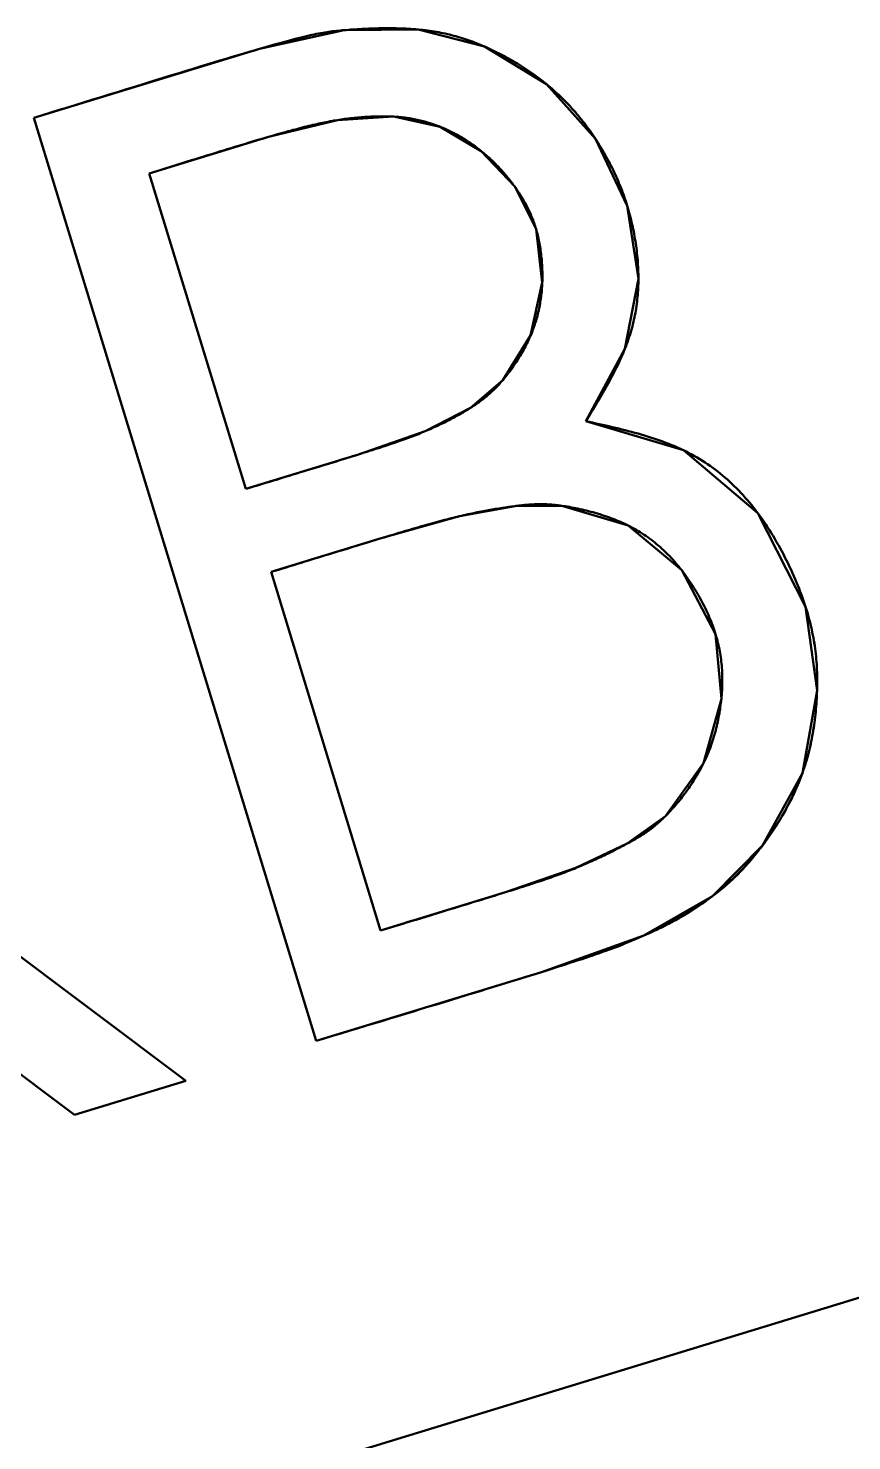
# Model space of a CAD drawing. Header units: millimetres. Extents: x -340 to 489, y -111 to 471.
# Drawn here: x 357.617 to 358.991, y -105.525 to -103.169 of the extents above; entities that cross this region are included whole.
import ezdxf

# ---------------------------------------------------------------- set-up
doc = ezdxf.new("R2010")
doc.units = ezdxf.units.MM
doc.header["$LTSCALE"] = 5
doc.linetypes.add('AUSGEZOGEN', pattern=[0])
doc.layers.add('Layer11', color=1, linetype='Continuous', true_color=0xff0000)

# ---------------------------------------------------------------- blocks, each defined once
blk = doc.blocks.new('ukb-logo_nNn015')
at = {"layer": 'Layer11', "color": 7, "linetype": 'AUSGEZOGEN', "lineweight": 50}
for p, q in [((358.1445, -103.1724), (358.0029, -103.2037)), ((358.268, -103.1713), (358.1445, -103.1724)), ((358.3788, -103.1999), (358.268, -103.1713)), ((358.0029, -103.2037), (357.6267, -103.3187)), ((358.4822, -103.2627), (358.3788, -103.1999)), ((358.5637, -103.3535), (358.4822, -103.2627)), ((347.8551, -108.6951), (365.4798, -103.3067)), ((357.6267, -103.3187), (358.0975, -104.8585)), ((357.6267, -103.3187), (358.0975, -104.8585)), ((358.0184, -103.3505), (358.1333, -103.3224)), ((358.1333, -103.3224), (358.2267, -103.3167)), ((358.2267, -103.3167), (358.3046, -103.3336)), ((358.3046, -103.3336), (358.3732, -103.3741)), ((357.8191, -103.4114), (358.0184, -103.3505)), ((358.6167, -103.4654), (358.5637, -103.3535)), ((358.3732, -103.3741), (358.4292, -103.4335)), ((357.9801, -103.9377), (357.8191, -103.4114)), ((357.8191, -103.4114), (357.9801, -103.9377)), ((358.4292, -103.4335), (358.4646, -103.5044)), ((358.6354, -103.5872), (358.6167, -103.4654)), ((358.4646, -103.5044), (358.475, -103.5935)), ((358.475, -103.5935), (358.4556, -103.6815)), ((358.6128, -103.7042), (358.6354, -103.5872)), ((358.4556, -103.6815), (358.4093, -103.756)), ((358.5478, -103.8247), (358.6128, -103.7042)), ((358.4093, -103.756), (358.3555, -103.8024)), ((358.3555, -103.8024), (358.2798, -103.8414)), ((358.7104, -103.8731), (358.5478, -103.8247)), ((358.2798, -103.8414), (358.1681, -103.8802)), ((358.1681, -103.8802), (357.9801, -103.9377)), ((358.8347, -103.9781), (358.7104, -103.8731)), ((358.3371, -103.9831), (358.4292, -103.9665)), ((358.4292, -103.9665), (358.5077, -103.9657)), ((358.5077, -103.9657), (358.6185, -103.9988)), ((358.206, -104.0201), (358.3371, -103.9831)), ((358.6185, -103.9988), (358.7076, -104.0733)), ((358.9143, -104.1343), (358.8347, -103.9781)), ((358.0224, -104.0762), (358.206, -104.0201)), ((358.2052, -104.6741), (358.0224, -104.0762)), ((358.0224, -104.0762), (358.2052, -104.6741)), ((358.7076, -104.0733), (358.7642, -104.1801)), ((358.9335, -104.2741), (358.9143, -104.1343)), ((358.7642, -104.1801), (358.7738, -104.2879)), ((358.9091, -104.4116), (358.9335, -104.2741)), ((358.7738, -104.2879), (358.744, -104.3953)), ((358.744, -104.3953), (358.6806, -104.4833)), ((358.8425, -104.5323), (358.9091, -104.4116)), ((356.9729, -104.44), (357.6944, -104.9818)), ((357.8803, -104.9249), (357.2835, -104.4788)), ((358.6806, -104.4833), (358.6169, -104.5292)), ((358.6169, -104.5292), (358.531, -104.57)), ((358.7588, -104.6171), (358.8425, -104.5323)), ((358.531, -104.57), (358.4134, -104.6105)), ((358.4134, -104.6105), (358.2052, -104.6741)), ((358.6447, -104.6825), (358.7588, -104.6171)), ((358.4737, -104.7435), (358.6447, -104.6825)), ((358.0975, -104.8585), (358.4737, -104.7435)), ((357.6944, -104.9818), (357.8803, -104.9249))]:
    blk.add_line(p, q, dxfattribs=at)
for points in [[(357.6267, -103.3187), (357.6409, -103.3144), (357.655, -103.31), (357.6691, -103.3056), (357.6831, -103.3013), (357.6971, -103.2969), (357.7111, -103.2926), (357.7249, -103.2883), (357.7387, -103.2841), (357.7524, -103.2798), (357.766, -103.2757), (357.7794, -103.2715), (357.7927, -103.2674), (357.8059, -103.2634), (357.8189, -103.2594), (357.8317, -103.2554), (357.8443, -103.2515), (357.8568, -103.2477), (357.869, -103.244), (357.881, -103.2403), (357.8927, -103.2367), (357.9042, -103.2332), (357.9155, -103.2298), (357.9265, -103.2265), (357.9372, -103.2233), (357.9476, -103.2201), (357.9576, -103.2171), (357.9674, -103.2142), (357.9768, -103.2114), (357.9859, -103.2087), (357.9946, -103.2062), (358.0029, -103.2037), (358.0109, -103.2014), (358.0185, -103.1992), (358.0257, -103.1972), (358.0326, -103.1952), (358.0392, -103.1934), (358.0454, -103.1917), (358.0514, -103.19), (358.057, -103.1885), (358.0624, -103.1871), (358.0676, -103.1858), (358.0725, -103.1845), (358.0772, -103.1834), (358.0817, -103.1823), (358.086, -103.1813), (358.0902, -103.1804), (358.0941, -103.1795), (358.0979, -103.1788), (358.1016, -103.178), (358.1052, -103.1774), (358.1087, -103.1768), (358.1121, -103.1762), (358.1154, -103.1757), (358.1186, -103.1752), (358.1218, -103.1748), (358.125, -103.1744), (358.1282, -103.174), (358.1314, -103.1736), (358.1346, -103.1733), (358.1378, -103.173), (358.1411, -103.1727), (358.1445, -103.1724), (358.1479, -103.1722), (358.1514, -103.1719), (358.1549, -103.1716), (358.1586, -103.1714), (358.1623, -103.1711), (358.166, -103.1709), (358.1698, -103.1707), (358.1737, -103.1705), (358.1776, -103.1703), (358.1816, -103.1701), (358.1856, -103.1699), (358.1896, -103.1698), (358.1937, -103.1696), (358.1978, -103.1695), (358.2019, -103.1694), (358.206, -103.1694), (358.2102, -103.1693), (358.2144, -103.1693), (358.2185, -103.1693), (358.2227, -103.1693), (358.2269, -103.1693), (358.2311, -103.1694), (358.2353, -103.1695), (358.2394, -103.1696), (358.2436, -103.1698), (358.2477, -103.1699), (358.2518, -103.1701), (358.2559, -103.1704), (358.26, -103.1707), (358.264, -103.171), (358.268, -103.1713), (358.2719, -103.1717), (358.2758, -103.1721), (358.2797, -103.1726), (358.2836, -103.173), (358.2874, -103.1736), (358.2911, -103.1741), (358.2949, -103.1747), (358.2986, -103.1754), (358.3022, -103.176), (358.3059, -103.1767), (358.3095, -103.1775), (358.3131, -103.1782), (358.3167, -103.179), (358.3202, -103.1799), (358.3238, -103.1808), (358.3273, -103.1817), (358.3308, -103.1826), (358.3343, -103.1836), (358.3377, -103.1847), (358.3412, -103.1857), (358.3446, -103.1868), (358.3481, -103.188), (358.3515, -103.1891), (358.3549, -103.1904), (358.3583, -103.1916), (358.3618, -103.1929), (358.3652, -103.1942), (358.3686, -103.1956), (358.372, -103.197), (358.3754, -103.1984), (358.3788, -103.1999), (358.3823, -103.2014), (358.3857, -103.2029), (358.3891, -103.2045), (358.3926, -103.2061), (358.396, -103.2078), (358.3994, -103.2095), (358.4029, -103.2112), (358.4063, -103.213), (358.4097, -103.2148), (358.4132, -103.2166), (358.4166, -103.2185), (358.42, -103.2204), (358.4234, -103.2223), (358.4268, -103.2243), (358.4302, -103.2263), (358.4336, -103.2283), (358.4369, -103.2304), (358.4403, -103.2325), (358.4436, -103.2346), (358.447, -103.2368), (358.4503, -103.239), (358.4536, -103.2412), (358.4568, -103.2435), (358.4601, -103.2458), (358.4633, -103.2481), (358.4665, -103.2505), (358.4697, -103.2529), (358.4729, -103.2553), (358.476, -103.2577), (358.4791, -103.2602), (358.4822, -103.2627), (358.4853, -103.2652), (358.4883, -103.2678), (358.4913, -103.2704), (358.4942, -103.273), (358.4972, -103.2756), (358.5001, -103.2783), (358.503, -103.281), (358.5058, -103.2837), (358.5087, -103.2865), (358.5115, -103.2893), (358.5142, -103.2921), (358.517, -103.2949), (358.5197, -103.2978), (358.5224, -103.3007), (358.525, -103.3036), (358.5276, -103.3065), (358.5302, -103.3095), (358.5328, -103.3125), (358.5354, -103.3155), (358.5379, -103.3185), (358.5404, -103.3216), (358.5428, -103.3247), (358.5452, -103.3278), (358.5476, -103.3309), (358.55, -103.3341), (358.5524, -103.3373), (358.5547, -103.3405), (358.557, -103.3437), (358.5592, -103.347), (358.5614, -103.3502), (358.5637, -103.3535), (358.5658, -103.3569), (358.568, -103.3602), (358.5701, -103.3636), (358.5722, -103.367), (358.5742, -103.3704), (358.5763, -103.3738), (358.5783, -103.3772), (358.5802, -103.3807), (358.5822, -103.3842), (358.5841, -103.3877), (358.586, -103.3912), (358.5878, -103.3948), (358.5896, -103.3983), (358.5914, -103.4019), (358.5932, -103.4055), (358.5949, -103.4091), (358.5966, -103.4128), (358.5982, -103.4164), (358.5999, -103.4201), (358.6015, -103.4238), (358.603, -103.4275), (358.6045, -103.4312), (358.606, -103.435), (358.6075, -103.4387), (358.6089, -103.4425), (358.6103, -103.4463), (358.6116, -103.4501), (358.613, -103.4539), (358.6142, -103.4577), (358.6155, -103.4615), (358.6167, -103.4654), (358.6179, -103.4693), (358.619, -103.4731), (358.6201, -103.477), (358.6212, -103.4809), (358.6222, -103.4848), (358.6232, -103.4888), (358.6241, -103.4927), (358.625, -103.4966), (358.6259, -103.5006), (358.6268, -103.5045), (358.6276, -103.5085), (358.6283, -103.5124), (358.629, -103.5164), (358.6297, -103.5203), (358.6304, -103.5243), (358.631, -103.5283), (358.6316, -103.5322), (358.6321, -103.5362), (358.6326, -103.5402), (358.633, -103.5441), (358.6334, -103.5481), (358.6338, -103.552), (358.6342, -103.556), (358.6344, -103.5599), (358.6347, -103.5638), (358.6349, -103.5678), (358.6351, -103.5717), (358.6352, -103.5756), (358.6353, -103.5795), (358.6354, -103.5833), (358.6354, -103.5872), (358.6353, -103.5911), (358.6353, -103.5949), (358.6351, -103.5988), (358.635, -103.6026), (358.6348, -103.6064), (358.6345, -103.6102), (358.6342, -103.614), (358.6339, -103.6178), (358.6335, -103.6216), (358.6331, -103.6253), (358.6326, -103.6291), (358.6321, -103.6329), (358.6316, -103.6366), (358.6309, -103.6404), (358.6303, -103.6441), (358.6296, -103.6479), (358.6288, -103.6516), (358.628, -103.6553), (358.6272, -103.6591), (358.6263, -103.6628), (358.6253, -103.6666), (358.6243, -103.6703), (358.6232, -103.6741), (358.6221, -103.6778), (358.621, -103.6816), (358.6197, -103.6853), (358.6185, -103.6891), (358.6171, -103.6929), (358.6158, -103.6967), (358.6143, -103.7004), (358.6128, -103.7042), (358.6113, -103.708), (358.6097, -103.7118), (358.608, -103.7157), (358.6063, -103.7195), (358.6046, -103.7233), (358.6028, -103.7272), (358.6009, -103.731), (358.5991, -103.7349), (358.5971, -103.7387), (358.5952, -103.7426), (358.5932, -103.7465), (358.5911, -103.7503), (358.589, -103.7542), (358.5869, -103.7581), (358.5848, -103.762), (358.5826, -103.7659), (358.5804, -103.7698), (358.5782, -103.7737), (358.576, -103.7776), (358.5737, -103.7815), (358.5714, -103.7854), (358.5691, -103.7894), (358.5668, -103.7933), (358.5644, -103.7972), (358.5621, -103.8011), (358.5597, -103.8051), (358.5574, -103.809), (358.555, -103.8129), (358.5526, -103.8168), (358.5502, -103.8208), (358.5478, -103.8247)], [(357.8191, -103.4114), (357.8263, -103.4092), (357.8334, -103.407), (357.8405, -103.4048), (357.8476, -103.4026), (357.8546, -103.4004), (357.8617, -103.3982), (357.8687, -103.396), (357.8757, -103.3938), (357.8827, -103.3917), (357.8896, -103.3895), (357.8965, -103.3874), (357.9033, -103.3853), (357.9101, -103.3832), (357.9168, -103.3811), (357.9235, -103.3791), (357.9301, -103.3771), (357.9366, -103.3751), (357.9431, -103.3731), (357.9494, -103.3711), (357.9557, -103.3692), (357.9619, -103.3673), (357.9681, -103.3655), (357.9741, -103.3637), (357.98, -103.3619), (357.9859, -103.3601), (357.9916, -103.3584), (357.9972, -103.3567), (358.0027, -103.3551), (358.008, -103.3535), (358.0133, -103.352), (358.0184, -103.3505), (358.0234, -103.349), (358.0282, -103.3476), (358.033, -103.3462), (358.0376, -103.3449), (358.0421, -103.3436), (358.0465, -103.3424), (358.0508, -103.3412), (358.0549, -103.3401), (358.059, -103.3389), (358.063, -103.3379), (358.0669, -103.3368), (358.0707, -103.3358), (358.0745, -103.3349), (358.0781, -103.3339), (358.0817, -103.333), (358.0852, -103.3322), (358.0887, -103.3313), (358.0921, -103.3305), (358.0955, -103.3298), (358.0988, -103.329), (358.102, -103.3283), (358.1053, -103.3276), (358.1085, -103.327), (358.1116, -103.3263), (358.1148, -103.3257), (358.1179, -103.3251), (358.121, -103.3245), (358.1241, -103.324), (358.1271, -103.3234), (358.1302, -103.3229), (358.1333, -103.3224), (358.1364, -103.322), (358.1394, -103.3215), (358.1425, -103.3211), (358.1456, -103.3206), (358.1487, -103.3202), (358.1518, -103.3198), (358.1549, -103.3195), (358.158, -103.3191), (358.1611, -103.3188), (358.1642, -103.3185), (358.1673, -103.3182), (358.1703, -103.3179), (358.1734, -103.3176), (358.1765, -103.3174), (358.1795, -103.3172), (358.1826, -103.317), (358.1856, -103.3168), (358.1887, -103.3166), (358.1917, -103.3165), (358.1947, -103.3164), (358.1977, -103.3163), (358.2007, -103.3162), (358.2036, -103.3162), (358.2066, -103.3162), (358.2095, -103.3162), (358.2124, -103.3162), (358.2153, -103.3163), (358.2182, -103.3163), (358.221, -103.3164), (358.2239, -103.3165), (358.2267, -103.3167), (358.2294, -103.3169), (358.2322, -103.3171), (358.2349, -103.3173), (358.2376, -103.3175), (358.2403, -103.3178), (358.243, -103.3181), (358.2456, -103.3184), (358.2483, -103.3188), (358.2509, -103.3191), (358.2535, -103.3195), (358.256, -103.32), (358.2586, -103.3204), (358.2611, -103.3209), (358.2637, -103.3214), (358.2662, -103.3219), (358.2687, -103.3224), (358.2711, -103.323), (358.2736, -103.3236), (358.276, -103.3242), (358.2785, -103.3249), (358.2809, -103.3255), (358.2833, -103.3262), (358.2857, -103.327), (358.2881, -103.3277), (358.2905, -103.3285), (358.2929, -103.3293), (358.2952, -103.3301), (358.2976, -103.3309), (358.2999, -103.3318), (358.3023, -103.3327), (358.3046, -103.3336), (358.307, -103.3346), (358.3093, -103.3355), (358.3116, -103.3365), (358.3139, -103.3375), (358.3162, -103.3386), (358.3185, -103.3397), (358.3208, -103.3407), (358.3231, -103.3419), (358.3254, -103.343), (358.3277, -103.3442), (358.3299, -103.3454), (358.3322, -103.3466), (358.3344, -103.3478), (358.3367, -103.3491), (358.3389, -103.3504), (358.3411, -103.3517), (358.3434, -103.353), (358.3456, -103.3544), (358.3478, -103.3557), (358.3499, -103.3571), (358.3521, -103.3586), (358.3543, -103.36), (358.3564, -103.3615), (358.3586, -103.363), (358.3607, -103.3645), (358.3628, -103.366), (358.3649, -103.3676), (358.367, -103.3692), (358.3691, -103.3708), (358.3712, -103.3724), (358.3732, -103.3741), (358.3753, -103.3757), (358.3773, -103.3774), (358.3793, -103.3792), (358.3813, -103.3809), (358.3833, -103.3827), (358.3853, -103.3844), (358.3873, -103.3862), (358.3892, -103.388), (358.3912, -103.3899), (358.3931, -103.3917), (358.395, -103.3936), (358.3969, -103.3955), (358.3987, -103.3974), (358.4006, -103.3993), (358.4024, -103.4012), (358.4042, -103.4032), (358.406, -103.4051), (358.4078, -103.4071), (358.4096, -103.4091), (358.4113, -103.411), (358.413, -103.413), (358.4147, -103.4151), (358.4164, -103.4171), (358.4181, -103.4191), (358.4197, -103.4212), (358.4214, -103.4232), (358.423, -103.4253), (358.4245, -103.4273), (358.4261, -103.4294), (358.4276, -103.4315), (358.4292, -103.4335), (358.4307, -103.4356), (358.4321, -103.4377), (358.4336, -103.4398), (358.435, -103.4419), (358.4364, -103.444), (358.4378, -103.4462), (358.4392, -103.4483), (358.4405, -103.4504), (358.4418, -103.4526), (358.4431, -103.4548), (358.4444, -103.4569), (358.4456, -103.4591), (358.4468, -103.4613), (358.448, -103.4636), (358.4492, -103.4658), (358.4503, -103.468), (358.4515, -103.4703), (358.4526, -103.4726), (358.4536, -103.4749), (358.4547, -103.4772), (358.4557, -103.4796), (358.4567, -103.482), (358.4577, -103.4843), (358.4586, -103.4868), (358.4596, -103.4892), (358.4605, -103.4917), (358.4613, -103.4941), (358.4622, -103.4967), (358.463, -103.4992), (358.4638, -103.5018), (358.4646, -103.5044), (358.4653, -103.507), (358.4661, -103.5096), (358.4668, -103.5123), (358.4674, -103.515), (358.4681, -103.5177), (358.4687, -103.5205), (358.4693, -103.5233), (358.4698, -103.5261), (358.4704, -103.5289), (358.4709, -103.5317), (358.4714, -103.5345), (358.4718, -103.5374), (358.4722, -103.5403), (358.4726, -103.5432), (358.473, -103.5461), (358.4734, -103.549), (358.4737, -103.552), (358.474, -103.5549), (358.4742, -103.5578), (358.4744, -103.5608), (358.4746, -103.5638), (358.4748, -103.5667), (358.4749, -103.5697), (358.475, -103.5727), (358.4751, -103.5756), (358.4752, -103.5786), (358.4752, -103.5816), (358.4752, -103.5846), (358.4751, -103.5875), (358.4751, -103.5905), (358.475, -103.5935), (358.4748, -103.5964), (358.4747, -103.5994), (358.4745, -103.6023), (358.4742, -103.6052), (358.474, -103.6082), (358.4737, -103.6111), (358.4734, -103.614), (358.473, -103.6169), (358.4726, -103.6198), (358.4722, -103.6227), (358.4717, -103.6256), (358.4713, -103.6284), (358.4707, -103.6313), (358.4702, -103.6342), (358.4696, -103.637), (358.469, -103.6399), (358.4683, -103.6427), (358.4676, -103.6455), (358.4669, -103.6484), (358.4662, -103.6512), (358.4654, -103.654), (358.4646, -103.6568), (358.4637, -103.6596), (358.4628, -103.6623), (358.4619, -103.6651), (358.4609, -103.6679), (358.4599, -103.6706), (358.4589, -103.6734), (358.4579, -103.6761), (358.4568, -103.6788), (358.4556, -103.6815), (358.4545, -103.6842), (358.4533, -103.6869), (358.452, -103.6896), (358.4507, -103.6923), (358.4494, -103.695), (358.4481, -103.6976), (358.4468, -103.7002), (358.4454, -103.7029), (358.444, -103.7054), (358.4425, -103.708), (358.4411, -103.7106), (358.4396, -103.7131), (358.4381, -103.7156), (358.4366, -103.7181), (358.4351, -103.7206), (358.4335, -103.723), (358.432, -103.7255), (358.4304, -103.7279), (358.4288, -103.7302), (358.4272, -103.7325), (358.4256, -103.7349), (358.424, -103.7371), (358.4224, -103.7394), (358.4207, -103.7416), (358.4191, -103.7437), (358.4175, -103.7459), (358.4158, -103.748), (358.4142, -103.75), (358.4125, -103.7521), (358.4109, -103.754), (358.4093, -103.756), (358.4077, -103.7579), (358.406, -103.7598), (358.4044, -103.7616), (358.4028, -103.7634), (358.4012, -103.7651), (358.3995, -103.7668), (358.3979, -103.7685), (358.3963, -103.7701), (358.3947, -103.7718), (358.393, -103.7734), (358.3914, -103.7749), (358.3897, -103.7764), (358.3881, -103.778), (358.3864, -103.7794), (358.3847, -103.7809), (358.383, -103.7823), (358.3813, -103.7838), (358.3796, -103.7852), (358.3779, -103.7865), (358.3761, -103.7879), (358.3744, -103.7893), (358.3726, -103.7906), (358.3708, -103.792), (358.3689, -103.7933), (358.3671, -103.7946), (358.3652, -103.7959), (358.3633, -103.7972), (358.3614, -103.7985), (358.3594, -103.7998), (358.3575, -103.8011), (358.3555, -103.8024), (358.3534, -103.8037), (358.3513, -103.805), (358.3492, -103.8062), (358.3471, -103.8075), (358.345, -103.8088), (358.3428, -103.8101), (358.3406, -103.8114), (358.3383, -103.8127), (358.336, -103.814), (358.3338, -103.8153), (358.3314, -103.8166), (358.3291, -103.8179), (358.3267, -103.8191), (358.3243, -103.8204), (358.3219, -103.8217), (358.3194, -103.823), (358.3169, -103.8242), (358.3144, -103.8255), (358.3119, -103.8268), (358.3094, -103.828), (358.3068, -103.8293), (358.3042, -103.8305), (358.3016, -103.8317), (358.2989, -103.833), (358.2962, -103.8342), (358.2936, -103.8354), (358.2908, -103.8366), (358.2881, -103.8378), (358.2854, -103.839), (358.2826, -103.8402), (358.2798, -103.8414), (358.277, -103.8426), (358.2741, -103.8437), (358.2713, -103.8449), (358.2684, -103.8461), (358.2655, -103.8472), (358.2625, -103.8484), (358.2595, -103.8495), (358.2565, -103.8507), (358.2534, -103.8518), (358.2502, -103.853), (358.2471, -103.8541), (358.2438, -103.8553), (358.2405, -103.8565), (358.2372, -103.8576), (358.2338, -103.8588), (358.2303, -103.86), (358.2267, -103.8613), (358.2231, -103.8625), (358.2194, -103.8637), (358.2157, -103.865), (358.2118, -103.8663), (358.2079, -103.8675), (358.2038, -103.8689), (358.1997, -103.8702), (358.1955, -103.8715), (358.1912, -103.8729), (358.1868, -103.8743), (358.1823, -103.8758), (358.1777, -103.8772), (358.173, -103.8787), (358.1681, -103.8802), (358.1632, -103.8818), (358.1582, -103.8833), (358.153, -103.885), (358.1477, -103.8866), (358.1424, -103.8882), (358.1369, -103.8899), (358.1314, -103.8917), (358.1257, -103.8934), (358.12, -103.8951), (358.1142, -103.8969), (358.1083, -103.8987), (358.1023, -103.9006), (358.0963, -103.9024), (358.0902, -103.9043), (358.0841, -103.9061), (358.0779, -103.908), (358.0716, -103.91), (358.0653, -103.9119), (358.0589, -103.9138), (358.0525, -103.9158), (358.046, -103.9177), (358.0395, -103.9197), (358.033, -103.9217), (358.0265, -103.9237), (358.0199, -103.9257), (358.0133, -103.9277), (358.0067, -103.9297), (358, -103.9317), (357.9934, -103.9337), (357.9867, -103.9357), (357.9801, -103.9377)], [(358.5478, -103.8247), (358.5533, -103.8259), (358.5588, -103.8271), (358.5643, -103.8283), (358.5698, -103.8295), (358.5753, -103.8308), (358.5808, -103.832), (358.5863, -103.8332), (358.5917, -103.8345), (358.5972, -103.8358), (358.6026, -103.8371), (358.608, -103.8384), (358.6134, -103.8398), (358.6188, -103.8411), (358.6241, -103.8426), (358.6294, -103.844), (358.6348, -103.8455), (358.64, -103.847), (358.6453, -103.8485), (358.6505, -103.8501), (358.6557, -103.8517), (358.6609, -103.8534), (358.666, -103.8551), (358.6711, -103.8569), (358.6761, -103.8587), (358.6812, -103.8606), (358.6861, -103.8625), (358.6911, -103.8645), (358.696, -103.8666), (358.7008, -103.8687), (358.7056, -103.8709), (358.7104, -103.8731), (358.7151, -103.8754), (358.7197, -103.8778), (358.7243, -103.8803), (358.7289, -103.8828), (358.7334, -103.8854), (358.7378, -103.888), (358.7422, -103.8908), (358.7466, -103.8936), (358.7509, -103.8965), (358.7552, -103.8994), (358.7594, -103.9024), (358.7636, -103.9055), (358.7677, -103.9087), (358.7718, -103.9119), (358.7758, -103.9152), (358.7798, -103.9186), (358.7838, -103.9221), (358.7877, -103.9256), (358.7915, -103.9292), (358.7953, -103.9329), (358.7991, -103.9366), (358.8029, -103.9404), (358.8066, -103.9443), (358.8102, -103.9483), (358.8138, -103.9523), (358.8174, -103.9564), (358.8209, -103.9606), (358.8244, -103.9648), (358.8279, -103.9692), (358.8313, -103.9736), (358.8347, -103.9781), (358.838, -103.9826), (358.8413, -103.9872), (358.8446, -103.9919), (358.8478, -103.9967), (358.8509, -104.0015), (358.8541, -104.0063), (358.8571, -104.0112), (358.8602, -104.0162), (358.8632, -104.0212), (358.8661, -104.0263), (358.869, -104.0313), (358.8718, -104.0364), (358.8746, -104.0416), (358.8773, -104.0467), (358.88, -104.0519), (358.8826, -104.0571), (358.8852, -104.0623), (358.8877, -104.0675), (358.8901, -104.0728), (358.8925, -104.078), (358.8948, -104.0832), (358.8971, -104.0884), (358.8992, -104.0936), (358.9014, -104.0988), (358.9034, -104.1039), (358.9054, -104.1091), (358.9073, -104.1142), (358.9092, -104.1193), (358.9109, -104.1243), (358.9126, -104.1293), (358.9143, -104.1343), (358.9158, -104.1392), (358.9173, -104.144), (358.9187, -104.1489), (358.92, -104.1536), (358.9213, -104.1584), (358.9225, -104.1631), (358.9236, -104.1677), (358.9246, -104.1724), (358.9256, -104.177), (358.9265, -104.1816), (358.9274, -104.1861), (358.9282, -104.1906), (358.9289, -104.1951), (358.9296, -104.1996), (358.9303, -104.204), (358.9308, -104.2085), (358.9313, -104.2129), (358.9318, -104.2173), (358.9322, -104.2217), (358.9326, -104.2261), (358.9329, -104.2304), (358.9331, -104.2348), (358.9333, -104.2392), (358.9335, -104.2435), (358.9336, -104.2479), (358.9337, -104.2522), (358.9338, -104.2566), (358.9337, -104.261), (358.9337, -104.2653), (358.9336, -104.2697), (358.9335, -104.2741), (358.9334, -104.2785), (358.9332, -104.2829), (358.933, -104.2873), (358.9327, -104.2918), (358.9324, -104.2962), (358.9321, -104.3007), (358.9317, -104.3051), (358.9313, -104.3096), (358.9308, -104.3141), (358.9303, -104.3185), (358.9298, -104.323), (358.9292, -104.3275), (358.9286, -104.332), (358.9279, -104.3364), (358.9272, -104.3409), (358.9264, -104.3454), (358.9256, -104.3498), (358.9248, -104.3543), (358.9239, -104.3588), (358.9229, -104.3632), (358.9219, -104.3677), (358.9209, -104.3721), (358.9198, -104.3766), (358.9186, -104.381), (358.9174, -104.3854), (358.9162, -104.3898), (358.9149, -104.3942), (358.9135, -104.3986), (358.9121, -104.4029), (358.9106, -104.4073), (358.9091, -104.4116), (358.9075, -104.4159), (358.9059, -104.4202), (358.9042, -104.4245), (358.9024, -104.4288), (358.9006, -104.433), (358.8988, -104.4372), (358.8969, -104.4414), (358.895, -104.4456), (358.893, -104.4497), (358.891, -104.4538), (358.8889, -104.4579), (358.8868, -104.462), (358.8847, -104.466), (358.8825, -104.47), (358.8803, -104.474), (358.8781, -104.4779), (358.8759, -104.4818), (358.8736, -104.4856), (358.8713, -104.4895), (358.869, -104.4933), (358.8666, -104.497), (358.8643, -104.5007), (358.8619, -104.5044), (358.8595, -104.5081), (358.8571, -104.5117), (358.8547, -104.5152), (358.8523, -104.5187), (358.8498, -104.5222), (358.8474, -104.5256), (358.8449, -104.529), (358.8425, -104.5323), (358.84, -104.5356), (358.8376, -104.5388), (358.8351, -104.542), (358.8327, -104.5451), (358.8302, -104.5482), (358.8277, -104.5512), (358.8253, -104.5542), (358.8228, -104.5572), (358.8203, -104.5601), (358.8177, -104.563), (358.8152, -104.5659), (358.8127, -104.5687), (358.8101, -104.5715), (358.8075, -104.5742), (358.8049, -104.5769), (358.8022, -104.5796), (358.7996, -104.5823), (358.7969, -104.5849), (358.7942, -104.5875), (358.7914, -104.5901), (358.7886, -104.5926), (358.7858, -104.5952), (358.783, -104.5977), (358.7801, -104.6002), (358.7772, -104.6026), (358.7742, -104.6051), (358.7712, -104.6075), (358.7682, -104.6099), (358.7651, -104.6123), (358.762, -104.6147), (358.7588, -104.6171), (358.7556, -104.6194), (358.7523, -104.6218), (358.749, -104.6241), (358.7456, -104.6264), (358.7422, -104.6287), (358.7388, -104.631), (358.7353, -104.6333), (358.7318, -104.6356), (358.7282, -104.6379), (358.7246, -104.6401), (358.721, -104.6423), (358.7174, -104.6445), (358.7137, -104.6467), (358.71, -104.6489), (358.7063, -104.651), (358.7025, -104.6532), (358.6988, -104.6553), (358.695, -104.6574), (358.6912, -104.6594), (358.6873, -104.6615), (358.6835, -104.6635), (358.6796, -104.6655), (358.6758, -104.6675), (358.6719, -104.6695), (358.668, -104.6714), (358.6641, -104.6733), (358.6603, -104.6752), (358.6564, -104.6771), (358.6525, -104.6789), (358.6486, -104.6807), (358.6447, -104.6825), (358.6408, -104.6843), (358.6369, -104.686), (358.633, -104.6878), (358.629, -104.6895), (358.625, -104.6912), (358.621, -104.6928), (358.6169, -104.6945), (358.6127, -104.6962), (358.6085, -104.6979), (358.6042, -104.6996), (358.5997, -104.7013), (358.5952, -104.703), (358.5905, -104.7047), (358.5857, -104.7065), (358.5808, -104.7083), (358.5757, -104.7101), (358.5704, -104.7119), (358.565, -104.7138), (358.5594, -104.7157), (358.5536, -104.7177), (358.5475, -104.7197), (358.5413, -104.7218), (358.5348, -104.7239), (358.5281, -104.7261), (358.5212, -104.7284), (358.514, -104.7307), (358.5065, -104.7331), (358.4987, -104.7356), (358.4907, -104.7381), (358.4824, -104.7408), (358.4737, -104.7435), (358.4647, -104.7463), (358.4554, -104.7492), (358.4459, -104.7522), (358.436, -104.7553), (358.4258, -104.7584), (358.4154, -104.7616), (358.4047, -104.7649), (358.3938, -104.7683), (358.3826, -104.7718), (358.3712, -104.7753), (358.3596, -104.7788), (358.3478, -104.7824), (358.3357, -104.7861), (358.3235, -104.7898), (358.3111, -104.7936), (358.2986, -104.7975), (358.2859, -104.8013), (358.273, -104.8052), (358.2601, -104.8092), (358.2469, -104.8132), (358.2337, -104.8172), (358.2204, -104.8212), (358.207, -104.8253), (358.1935, -104.8294), (358.1799, -104.8335), (358.1663, -104.8377), (358.1526, -104.8418), (358.1388, -104.846), (358.1251, -104.8502), (358.1113, -104.8543), (358.0975, -104.8585)], [(358.5478, -103.8247), (358.5533, -103.8259), (358.5588, -103.8271), (358.5643, -103.8283), (358.5698, -103.8295), (358.5753, -103.8308), (358.5808, -103.832), (358.5863, -103.8332), (358.5917, -103.8345), (358.5972, -103.8358), (358.6026, -103.8371), (358.608, -103.8384), (358.6134, -103.8398), (358.6188, -103.8411), (358.6241, -103.8426), (358.6294, -103.844), (358.6348, -103.8455), (358.64, -103.847), (358.6453, -103.8485), (358.6505, -103.8501), (358.6557, -103.8517), (358.6609, -103.8534), (358.666, -103.8551), (358.6711, -103.8569), (358.6761, -103.8587), (358.6812, -103.8606), (358.6861, -103.8625), (358.6911, -103.8645), (358.696, -103.8666), (358.7008, -103.8687), (358.7056, -103.8709), (358.7104, -103.8731), (358.7151, -103.8754), (358.7197, -103.8778), (358.7243, -103.8803), (358.7289, -103.8828), (358.7334, -103.8854), (358.7378, -103.888), (358.7422, -103.8908), (358.7466, -103.8936), (358.7509, -103.8965), (358.7552, -103.8994), (358.7594, -103.9024), (358.7636, -103.9055), (358.7677, -103.9087), (358.7718, -103.9119), (358.7758, -103.9152), (358.7798, -103.9186), (358.7838, -103.9221), (358.7877, -103.9256), (358.7915, -103.9292), (358.7954, -103.9329), (358.7991, -103.9366), (358.8029, -103.9404), (358.8066, -103.9443), (358.8102, -103.9483), (358.8138, -103.9523), (358.8174, -103.9564), (358.8209, -103.9606), (358.8244, -103.9648), (358.8279, -103.9692), (358.8313, -103.9736), (358.8347, -103.9781), (358.838, -103.9826), (358.8413, -103.9872), (358.8446, -103.9919), (358.8478, -103.9967), (358.8509, -104.0015), (358.8541, -104.0063), (358.8571, -104.0112), (358.8602, -104.0162), (358.8632, -104.0212), (358.8661, -104.0263), (358.869, -104.0313), (358.8718, -104.0364), (358.8746, -104.0416), (358.8773, -104.0467), (358.88, -104.0519), (358.8826, -104.0571), (358.8852, -104.0623), (358.8877, -104.0675), (358.8901, -104.0728), (358.8925, -104.078), (358.8948, -104.0832), (358.8971, -104.0884), (358.8992, -104.0936), (358.9014, -104.0988), (358.9034, -104.1039), (358.9054, -104.1091), (358.9073, -104.1142), (358.9092, -104.1193), (358.9109, -104.1243), (358.9126, -104.1293), (358.9143, -104.1343), (358.9158, -104.1392), (358.9173, -104.144), (358.9187, -104.1489), (358.92, -104.1536), (358.9213, -104.1584), (358.9225, -104.1631), (358.9236, -104.1677), (358.9246, -104.1724), (358.9256, -104.177), (358.9266, -104.1816), (358.9274, -104.1861), (358.9282, -104.1906), (358.929, -104.1951), (358.9296, -104.1996), (358.9303, -104.204), (358.9308, -104.2085), (358.9314, -104.2129), (358.9318, -104.2173), (358.9322, -104.2217), (358.9326, -104.2261), (358.9329, -104.2304), (358.9331, -104.2348), (358.9334, -104.2392), (358.9335, -104.2435), (358.9336, -104.2479), (358.9337, -104.2522), (358.9338, -104.2566), (358.9338, -104.261), (358.9337, -104.2653), (358.9336, -104.2697), (358.9335, -104.2741), (358.9334, -104.2785), (358.9332, -104.2829), (358.9329, -104.2873), (358.9327, -104.2918), (358.9324, -104.2962), (358.932, -104.3007), (358.9317, -104.3051), (358.9312, -104.3096), (358.9308, -104.3141), (358.9303, -104.3185), (358.9297, -104.323), (358.9291, -104.3275), (358.9285, -104.332), (358.9278, -104.3364), (358.9271, -104.3409), (358.9264, -104.3454), (358.9256, -104.3499), (358.9247, -104.3543), (358.9238, -104.3588), (358.9228, -104.3633), (358.9218, -104.3677), (358.9208, -104.3722), (358.9197, -104.3766), (358.9186, -104.381), (358.9174, -104.3854), (358.9161, -104.3898), (358.9148, -104.3942), (358.9135, -104.3986), (358.9121, -104.4029), (358.9106, -104.4073), (358.9091, -104.4116), (358.9075, -104.4159), (358.9059, -104.4202), (358.9042, -104.4245), (358.9025, -104.4287), (358.9007, -104.433), (358.8989, -104.4372), (358.897, -104.4414), (358.8951, -104.4455), (358.8931, -104.4497), (358.8912, -104.4538), (358.8891, -104.4578), (358.887, -104.4619), (358.8849, -104.4659), (358.8828, -104.4699), (358.8806, -104.4739), (358.8784, -104.4778), (358.8762, -104.4817), (358.8739, -104.4856), (358.8716, -104.4894), (358.8693, -104.4932), (358.8669, -104.4969), (358.8646, -104.5007), (358.8622, -104.5043), (358.8598, -104.508), (358.8573, -104.5116), (358.8549, -104.5151), (358.8524, -104.5187), (358.85, -104.5221), (358.8475, -104.5256), (358.845, -104.5289), (358.8425, -104.5323), (358.84, -104.5356), (358.8375, -104.5388), (358.835, -104.542), (358.8324, -104.5452), (358.8299, -104.5483), (358.8273, -104.5514), (358.8248, -104.5544), (358.8222, -104.5574), (358.8196, -104.5603), (358.817, -104.5632), (358.8144, -104.5661), (358.8118, -104.5689), (358.8092, -104.5717), (358.8065, -104.5745), (358.8039, -104.5772), (358.8012, -104.5799), (358.7985, -104.5826), (358.7958, -104.5852), (358.7931, -104.5878), (358.7903, -104.5904), (358.7876, -104.5929), (358.7848, -104.5955), (358.782, -104.5979), (358.7792, -104.6004), (358.7763, -104.6029), (358.7735, -104.6053), (358.7706, -104.6077), (358.7677, -104.6101), (358.7647, -104.6124), (358.7618, -104.6147), (358.7588, -104.6171), (358.7558, -104.6194), (358.7527, -104.6216), (358.7497, -104.6239), (358.7466, -104.6262), (358.7435, -104.6284), (358.7403, -104.6306), (358.7371, -104.6328), (358.7339, -104.635), (358.7306, -104.6372), (358.7273, -104.6393), (358.7239, -104.6415), (358.7205, -104.6436), (358.717, -104.6458), (358.7135, -104.6479), (358.71, -104.65), (358.7064, -104.6521), (358.7027, -104.6541), (358.699, -104.6562), (358.6952, -104.6583), (358.6914, -104.6603), (358.6875, -104.6624), (358.6835, -104.6644), (358.6795, -104.6665), (358.6754, -104.6685), (358.6712, -104.6705), (358.667, -104.6725), (358.6627, -104.6745), (358.6583, -104.6765), (358.6538, -104.6785), (358.6493, -104.6805), (358.6447, -104.6825), (358.64, -104.6845), (358.6352, -104.6865), (358.6303, -104.6885), (358.6254, -104.6905), (358.6204, -104.6925), (358.6153, -104.6945), (358.6102, -104.6964), (358.605, -104.6984), (358.5997, -104.7004), (358.5944, -104.7024), (358.589, -104.7043), (358.5835, -104.7063), (358.5781, -104.7083), (358.5725, -104.7102), (358.5669, -104.7122), (358.5613, -104.7142), (358.5557, -104.7161), (358.55, -104.7181), (358.5442, -104.72), (358.5385, -104.722), (358.5327, -104.724), (358.5268, -104.7259), (358.521, -104.7279), (358.5151, -104.7298), (358.5092, -104.7318), (358.5033, -104.7337), (358.4974, -104.7357), (358.4915, -104.7376), (358.4856, -104.7396), (358.4796, -104.7416), (358.4737, -104.7435)], [(358.0224, -104.0762), (358.0287, -104.0743), (358.035, -104.0724), (358.0413, -104.0704), (358.0476, -104.0685), (358.0539, -104.0666), (358.0601, -104.0647), (358.0664, -104.0627), (358.0726, -104.0608), (358.0788, -104.0589), (358.085, -104.057), (358.0912, -104.0551), (358.0973, -104.0532), (358.1035, -104.0514), (358.1095, -104.0495), (358.1156, -104.0476), (358.1216, -104.0458), (358.1276, -104.044), (358.1335, -104.0422), (358.1394, -104.0404), (358.1453, -104.0386), (358.1511, -104.0368), (358.1568, -104.035), (358.1626, -104.0333), (358.1682, -104.0316), (358.1738, -104.0299), (358.1793, -104.0282), (358.1848, -104.0265), (358.1902, -104.0249), (358.1955, -104.0233), (358.2008, -104.0217), (358.206, -104.0201), (358.2112, -104.0185), (358.2162, -104.017), (358.2212, -104.0155), (358.2261, -104.014), (358.231, -104.0126), (358.2357, -104.0112), (358.2405, -104.0097), (358.2451, -104.0084), (358.2497, -104.007), (358.2542, -104.0057), (358.2587, -104.0044), (358.2631, -104.0031), (358.2674, -104.0018), (358.2717, -104.0006), (358.276, -103.9994), (358.2801, -103.9982), (358.2843, -103.997), (358.2883, -103.9958), (358.2924, -103.9947), (358.2963, -103.9936), (358.3002, -103.9926), (358.3041, -103.9915), (358.3079, -103.9905), (358.3117, -103.9895), (358.3155, -103.9885), (358.3192, -103.9875), (358.3228, -103.9866), (358.3264, -103.9857), (358.33, -103.9848), (358.3336, -103.984), (358.3371, -103.9831), (358.3405, -103.9823), (358.344, -103.9815), (358.3474, -103.9807), (358.3507, -103.98), (358.3541, -103.9793), (358.3574, -103.9786), (358.3606, -103.9779), (358.3639, -103.9772), (358.3671, -103.9766), (358.3702, -103.9759), (358.3734, -103.9753), (358.3765, -103.9747), (358.3795, -103.9742), (358.3825, -103.9736), (358.3855, -103.9731), (358.3885, -103.9726), (358.3914, -103.9721), (358.3943, -103.9716), (358.3972, -103.9711), (358.4, -103.9707), (358.4029, -103.9702), (358.4056, -103.9698), (358.4084, -103.9694), (358.4111, -103.969), (358.4138, -103.9686), (358.4164, -103.9682), (358.419, -103.9678), (358.4216, -103.9675), (358.4242, -103.9671), (358.4267, -103.9668), (358.4292, -103.9665), (358.4317, -103.9661), (358.4341, -103.9658), (358.4365, -103.9655), (358.4389, -103.9653), (358.4413, -103.965), (358.4437, -103.9647), (358.446, -103.9645), (358.4484, -103.9643), (358.4507, -103.9641), (358.4531, -103.9639), (358.4554, -103.9637), (358.4578, -103.9635), (358.4601, -103.9634), (358.4625, -103.9633), (358.4649, -103.9632), (358.4673, -103.9631), (358.4697, -103.9631), (358.4722, -103.9631), (358.4746, -103.9631), (358.4772, -103.9632), (358.4797, -103.9632), (358.4823, -103.9633), (358.4849, -103.9635), (358.4876, -103.9636), (358.4903, -103.9638), (358.493, -103.964), (358.4958, -103.9643), (358.4987, -103.9646), (358.5016, -103.9649), (358.5046, -103.9653), (358.5077, -103.9657), (358.5108, -103.9662), (358.514, -103.9667), (358.5173, -103.9672), (358.5206, -103.9678), (358.5239, -103.9684), (358.5273, -103.969), (358.5308, -103.9697), (358.5343, -103.9705), (358.5379, -103.9712), (358.5414, -103.972), (358.5451, -103.9729), (358.5487, -103.9738), (358.5524, -103.9747), (358.5561, -103.9757), (358.5598, -103.9767), (358.5635, -103.9778), (358.5672, -103.9789), (358.5709, -103.98), (358.5747, -103.9812), (358.5784, -103.9824), (358.5822, -103.9837), (358.5859, -103.985), (358.5896, -103.9864), (358.5933, -103.9878), (358.597, -103.9892), (358.6006, -103.9907), (358.6043, -103.9923), (358.6079, -103.9938), (358.6114, -103.9954), (358.615, -103.9971), (358.6185, -103.9988), (358.6219, -104.0006), (358.6253, -104.0024), (358.6287, -104.0042), (358.632, -104.0061), (358.6353, -104.008), (358.6385, -104.01), (358.6417, -104.012), (358.6448, -104.014), (358.6479, -104.0161), (358.651, -104.0183), (358.654, -104.0205), (358.657, -104.0227), (358.66, -104.025), (358.6629, -104.0273), (358.6658, -104.0297), (358.6686, -104.0321), (358.6715, -104.0345), (358.6742, -104.037), (358.677, -104.0395), (358.6797, -104.0421), (358.6824, -104.0447), (358.685, -104.0474), (358.6877, -104.0501), (358.6903, -104.0528), (358.6928, -104.0556), (358.6954, -104.0585), (358.6979, -104.0613), (358.7003, -104.0643), (358.7028, -104.0672), (358.7052, -104.0702), (358.7076, -104.0733), (358.71, -104.0764), (358.7123, -104.0795), (358.7147, -104.0826), (358.7169, -104.0859), (358.7192, -104.0891), (358.7214, -104.0924), (358.7236, -104.0957), (358.7258, -104.099), (358.7279, -104.1024), (358.73, -104.1058), (358.7321, -104.1092), (358.7341, -104.1126), (358.7361, -104.1161), (358.7381, -104.1195), (358.74, -104.123), (358.7419, -104.1266), (358.7437, -104.1301), (358.7455, -104.1336), (358.7472, -104.1372), (358.7489, -104.1408), (358.7505, -104.1443), (358.7521, -104.1479), (358.7537, -104.1515), (358.7552, -104.1551), (358.7566, -104.1587), (358.758, -104.1623), (358.7594, -104.1658), (358.7607, -104.1694), (358.7619, -104.173), (358.7631, -104.1766), (358.7642, -104.1801), (358.7653, -104.1837), (358.7663, -104.1872), (358.7672, -104.1907), (358.7681, -104.1943), (358.769, -104.1978), (358.7697, -104.2013), (358.7705, -104.2048), (358.7711, -104.2083), (358.7718, -104.2118), (358.7723, -104.2152), (358.7728, -104.2187), (358.7733, -104.2222), (358.7737, -104.2256), (358.7741, -104.2291), (358.7744, -104.2326), (358.7747, -104.236), (358.7749, -104.2395), (358.7751, -104.2429), (358.7753, -104.2464), (358.7754, -104.2498), (358.7754, -104.2533), (358.7754, -104.2567), (358.7754, -104.2602), (358.7753, -104.2636), (358.7752, -104.2671), (358.7751, -104.2705), (358.7749, -104.274), (358.7747, -104.2775), (358.7744, -104.2809), (358.7741, -104.2844), (358.7738, -104.2879), (358.7734, -104.2914), (358.773, -104.2949), (358.7726, -104.2984), (358.7721, -104.3019), (358.7716, -104.3054), (358.771, -104.3089), (358.7705, -104.3124), (358.7698, -104.3159), (358.7692, -104.3194), (358.7685, -104.3229), (358.7677, -104.3264), (358.767, -104.3299), (358.7662, -104.3334), (358.7653, -104.3369), (358.7644, -104.3404), (358.7635, -104.3439), (358.7625, -104.3474), (358.7615, -104.3509), (358.7604, -104.3544), (358.7593, -104.3578), (358.7581, -104.3613), (358.7569, -104.3648), (358.7557, -104.3682), (358.7544, -104.3716), (358.7531, -104.3751), (358.7517, -104.3785), (358.7502, -104.3819), (358.7488, -104.3853), (358.7472, -104.3886), (358.7457, -104.392), (358.744, -104.3953), (358.7424, -104.3987), (358.7407, -104.402), (358.7389, -104.4053), (358.7371, -104.4085), (358.7352, -104.4118), (358.7334, -104.415), (358.7314, -104.4182), (358.7295, -104.4214), (358.7275, -104.4245), (358.7255, -104.4276), (358.7234, -104.4307), (358.7214, -104.4338), (358.7193, -104.4368), (358.7172, -104.4398), (358.7151, -104.4427), (358.7129, -104.4456), (358.7108, -104.4485), (358.7086, -104.4513), (358.7065, -104.4541), (358.7043, -104.4568), (358.7021, -104.4595), (358.6999, -104.4621), (358.6977, -104.4647), (358.6956, -104.4672), (358.6934, -104.4697), (358.6912, -104.4721), (358.6891, -104.4745), (358.6869, -104.4768), (358.6848, -104.479), (358.6827, -104.4812), (358.6806, -104.4833), (358.6786, -104.4854), (358.6765, -104.4874), (358.6745, -104.4893), (358.6725, -104.4912), (358.6705, -104.493), (358.6685, -104.4948), (358.6665, -104.4965), (358.6645, -104.4982), (358.6626, -104.4998), (358.6606, -104.5014), (358.6587, -104.5029), (358.6567, -104.5044), (358.6547, -104.5059), (358.6528, -104.5073), (358.6508, -104.5088), (358.6488, -104.5101), (358.6468, -104.5115), (358.6448, -104.5128), (358.6428, -104.5141), (358.6408, -104.5154), (358.6388, -104.5167), (358.6367, -104.518), (358.6346, -104.5192), (358.6325, -104.5205), (358.6304, -104.5217), (358.6282, -104.523), (358.626, -104.5242), (358.6238, -104.5254), (358.6216, -104.5267), (358.6193, -104.5279), (358.6169, -104.5292), (358.6146, -104.5305), (358.6122, -104.5317), (358.6097, -104.533), (358.6073, -104.5343), (358.6047, -104.5357), (358.6022, -104.537), (358.5996, -104.5383), (358.597, -104.5396), (358.5944, -104.541), (358.5917, -104.5423), (358.589, -104.5436), (358.5863, -104.545), (358.5836, -104.5463), (358.5808, -104.5477), (358.578, -104.549), (358.5752, -104.5504), (358.5724, -104.5517), (358.5695, -104.5531), (358.5666, -104.5544), (358.5637, -104.5558), (358.5608, -104.5571), (358.5579, -104.5584), (358.555, -104.5598), (358.552, -104.5611), (358.549, -104.5624), (358.5461, -104.5637), (358.5431, -104.565), (358.5401, -104.5663), (358.5371, -104.5675), (358.5341, -104.5688), (358.531, -104.57), (358.528, -104.5713), (358.525, -104.5725), (358.5219, -104.5737), (358.5189, -104.5749), (358.5158, -104.5761), (358.5127, -104.5773), (358.5095, -104.5785), (358.5063, -104.5797), (358.5031, -104.5809), (358.4999, -104.582), (358.4966, -104.5832), (358.4932, -104.5844), (358.4898, -104.5856), (358.4863, -104.5868), (358.4827, -104.5881), (358.4791, -104.5893), (358.4754, -104.5906), (358.4717, -104.5918), (358.4678, -104.5931), (358.4639, -104.5944), (358.4598, -104.5957), (358.4557, -104.5971), (358.4515, -104.5984), (358.4471, -104.5998), (358.4427, -104.6013), (358.4381, -104.6027), (358.4334, -104.6042), (358.4286, -104.6057), (358.4237, -104.6073), (358.4186, -104.6088), (358.4134, -104.6105), (358.4081, -104.6121), (358.4026, -104.6138), (358.397, -104.6156), (358.3913, -104.6174), (358.3854, -104.6192), (358.3795, -104.621), (358.3734, -104.6229), (358.3672, -104.6248), (358.3609, -104.6267), (358.3545, -104.6287), (358.348, -104.6307), (358.3414, -104.6327), (358.3348, -104.6347), (358.328, -104.6368), (358.3212, -104.6389), (358.3143, -104.641), (358.3073, -104.6431), (358.3003, -104.6452), (358.2932, -104.6474), (358.2861, -104.6496), (358.2789, -104.6518), (358.2716, -104.654), (358.2644, -104.6562), (358.257, -104.6584), (358.2497, -104.6606), (358.2423, -104.6629), (358.2349, -104.6651), (358.2275, -104.6674), (358.2201, -104.6696), (358.2126, -104.6719), (358.2052, -104.6741)]]:
    blk.add_lwpolyline(points, dxfattribs=at)
blk = doc.blocks.new('ukb-a4_nNn014')
blk.add_blockref('ukb-logo_nNn015', (0, 0))
blk = doc.blocks.new('ukb-a4_nNn013')
blk.add_blockref('ukb-a4_nNn014', (0, 0))

msp = doc.modelspace()

# ---------------------------------------------------------------- block references
msp.add_blockref('ukb-a4_nNn013', (0, 0))

doc.saveas('drawing.dxf')
